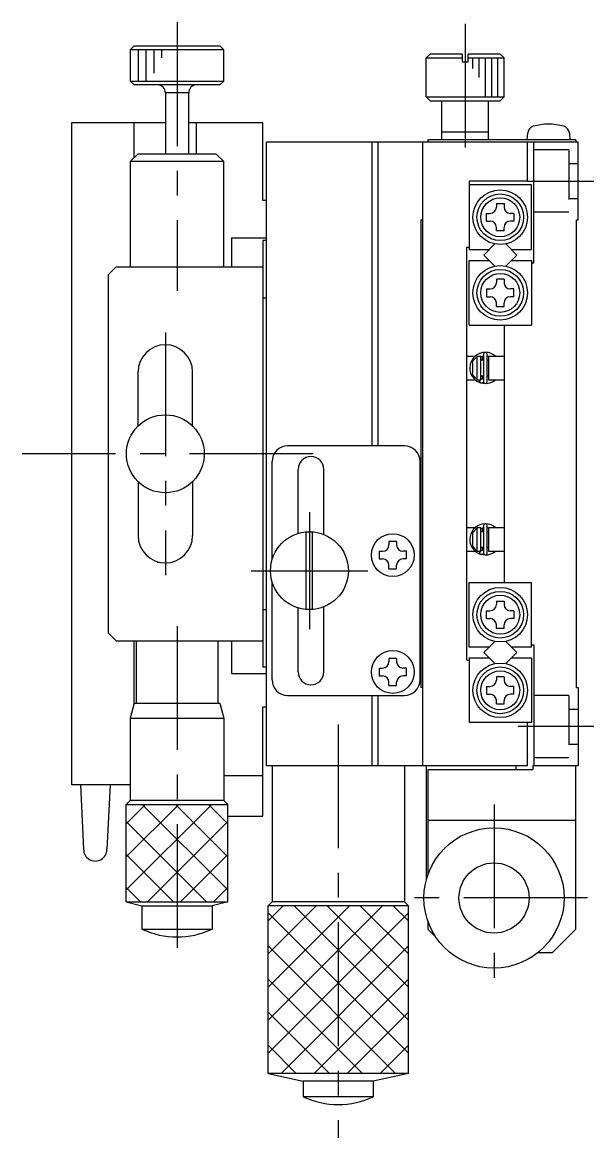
# Model space of a CAD drawing. Extents: x -2 to 405, y -8 to 353.
# Drawn here: x 331.5 to 404.9, y 105.1 to 248.3 of the extents above; entities that cross this region are included whole.
import ezdxf

# ---------------------------------------------------------------- set-up
doc = ezdxf.new("R2010")
doc.units = 0
doc.header["$LTSCALE"] = 0.5
doc.linetypes.add('CENTER', pattern=[50.8, 31.75, -6.35, 6.35, -6.35])
doc.linetypes.add('DASHED', pattern=[19.05, 12.7, -6.35])
for name, color, linetype in [('MSM_CENTER', 1, 'CENTER'), ('MSM_CONTINUOUS', 7, 'CONTINUOUS'), ('MSM_DASHED', 4, 'DASHED'), ('MSM_NARROW', 5, 'CONTINUOUS')]:
    doc.layers.add(name, color=color, linetype=linetype)

msp = doc.modelspace()

# ---------------------------------------------------------------- linework, layer by layer
at = {"layer": 'MSM_CENTER'}
for p, q in [((351.365148, 248.270753), (351.365148, 213.80615)), ((388.365159, 248.071054), (388.365159, 230.8088)), ((396.365159, 227.903055), (404.865156, 227.903054)), ((349.865148, 208.477453), (349.865148, 177.328654)), ((368.850944, 192.903055), (331.496678, 192.903055)), ((368.365153, 185.403051), (368.365156, 170.403057)), ((360.865158, 177.903054), (375.865152, 177.903054)), ((351.365148, 170.789986), (351.365148, 127.217578)), ((372.065155, 158.185062), (372.065155, 105.144854)), ((404.865156, 157.903054), (395.165156, 157.903054)), ((392.065158, 147.903053), (392.065158, 123.903053)), ((404.065158, 135.903053), (380.065158, 135.903053))]:
    msp.add_line(p, q, dxfattribs=at)
at = {"layer": 'MSM_CONTINUOUS'}
for p, q in [((345.865148, 245.233056), (345.365148, 244.733056)), ((345.865148, 245.233056), (356.865148, 245.233056)), ((357.365148, 244.733056), (356.865148, 245.233056)), ((357.365148, 244.733056), (345.365148, 244.733056)), ((345.365148, 244.733056), (345.365148, 240.733056)), ((357.365148, 240.733056), (357.365148, 244.733056)), ((383.365153, 243.703049), (387.965148, 243.703049)), ((383.865156, 244.203052), (383.365156, 243.703053)), ((383.365156, 238.703053), (383.365156, 243.703053)), ((387.965148, 244.203052), (383.865156, 244.203052)), ((387.965151, 244.203049), (387.965151, 243.203053)), ((388.765148, 243.703049), (393.365152, 243.703049)), ((392.865152, 244.203052), (388.765151, 244.203052)), ((388.765151, 243.203053), (388.765151, 244.203049)), ((393.365156, 243.703053), (392.865156, 244.203052)), ((393.365156, 238.703053), (393.365156, 243.703053)), ((387.965151, 243.203053), (388.765151, 243.203053)), ((345.365148, 240.733056), (357.365148, 240.733056)), ((345.365148, 240.733056), (345.865148, 240.233056)), ((356.865148, 240.233056), (357.365148, 240.733056)), ((356.865148, 240.233056), (345.865148, 240.233056)), ((352.865153, 239.233056), (349.865143, 239.233056)), ((349.865148, 239.233056), (349.865148, 231.403056)), ((352.865148, 231.403056), (352.865148, 239.233056)), ((383.365156, 238.703053), (393.365156, 238.703053)), ((383.365156, 238.703053), (383.865156, 238.203053)), ((383.865156, 238.203053), (392.865156, 238.203053)), ((385.365156, 233.203056), (385.365156, 238.203053)), ((391.365159, 233.203056), (391.365159, 238.203053)), ((392.865156, 238.203053), (393.365156, 238.703053)), ((337.865155, 150.40306), (337.865155, 235.403064)), ((337.865155, 235.403058), (349.865148, 235.403058)), ((345.865154, 230.903061), (345.865154, 235.403058)), ((352.865148, 235.403058), (362.365154, 235.403058)), ((353.86516, 231.403055), (353.86516, 235.403058)), ((362.365154, 225.403061), (362.365154, 235.403058)), ((385.365156, 234.203056), (391.365159, 234.203056)), ((396.315156, 233.203056), (396.389281, 234.050305)), ((401.741031, 234.050305), (401.815156, 233.203056)), ((362.865154, 152.903054), (362.865154, 232.903056)), ((402.865158, 232.903056), (362.865154, 232.903056)), ((376.365156, 232.903056), (376.365156, 193.903056)), ((377.165156, 232.903056), (377.165156, 193.903056)), ((382.865156, 232.903056), (382.865156, 152.903054)), ((383.565156, 233.203056), (383.565156, 232.903056)), ((402.565156, 233.203056), (383.565156, 233.203056)), ((396.365159, 227.903056), (396.365159, 232.903056)), ((397.165156, 217.403054), (397.165156, 232.903054)), ((402.565156, 233.203056), (402.565156, 232.903056)), ((402.865156, 222.903054), (402.865156, 232.903054)), ((346.365148, 231.403056), (345.365148, 230.403056)), ((346.365148, 231.403056), (356.365148, 231.403056)), ((357.365148, 230.403056), (356.365148, 231.403056)), ((357.365148, 230.403056), (345.365148, 230.403056)), ((345.365148, 230.403056), (345.365148, 216.903056)), ((357.365148, 216.903056), (357.365148, 230.403056)), ((396.365159, 227.903055), (388.865156, 227.903056)), ((388.865156, 227.903056), (388.865156, 219.103054)), ((396.865156, 227.403054), (388.865156, 227.403054)), ((396.865156, 219.103054), (396.865156, 227.403054)), ((362.865154, 225.403061), (362.365154, 225.403061)), ((392.365156, 225.003053), (393.365157, 225.003053)), ((392.365156, 225.003053), (392.365156, 224.553054)), ((393.365157, 225.003053), (393.365157, 224.553054)), ((391.115157, 222.753053), (391.115157, 223.753054)), ((391.115157, 223.753054), (391.565156, 223.753054)), ((394.615156, 223.753054), (394.165156, 223.753054)), ((394.615156, 223.753054), (394.615156, 222.753053)), ((382.665156, 222.903056), (382.865156, 222.903056)), ((382.665156, 222.903056), (382.665156, 162.903054)), ((391.115157, 222.753053), (391.565156, 222.753053)), ((392.365156, 221.503054), (392.365156, 221.953054)), ((393.365157, 221.503054), (393.365157, 221.953054)), ((394.615156, 222.753053), (394.165156, 222.753053)), ((402.665156, 222.903054), (402.865156, 222.903054)), ((402.665156, 162.903054), (402.665156, 222.903054)), ((358.365155, 220.62688), (358.365155, 216.903056)), ((358.365155, 220.62688), (362.865154, 220.62688)), ((393.365157, 221.503054), (392.365156, 221.503054)), ((362.865154, 220.289198), (362.365154, 220.289198)), ((362.365154, 220.289198), (362.365154, 165.516923)), ((388.565158, 219.403054), (388.865156, 219.403054)), ((388.565158, 166.403054), (388.565158, 219.403054)), ((388.865156, 219.103054), (391.443837, 219.103054)), ((392.164655, 219.823871), (390.743836, 218.403054)), ((394.986476, 218.403054), (393.565658, 219.823872)), ((394.286476, 219.103054), (396.865156, 219.103054)), ((388.865156, 217.703054), (391.443837, 217.703054)), ((388.865156, 209.403054), (388.865156, 217.703054)), ((390.743836, 218.403054), (392.164655, 216.982236)), ((393.565658, 216.982236), (394.986476, 218.403054)), ((394.286476, 217.703054), (396.865156, 217.703054)), ((396.865156, 217.703054), (396.865156, 209.403054)), ((342.565155, 215.903056), (343.565155, 216.903056)), ((343.565155, 216.903056), (362.365154, 216.903056)), ((396.865156, 217.403054), (397.165156, 217.403054)), ((342.565155, 169.903056), (342.565155, 215.903056)), ((393.365157, 215.303054), (392.365156, 215.303054)), ((392.365156, 215.303054), (392.365156, 214.853054)), ((393.365157, 215.303054), (393.365157, 214.853054)), ((391.115157, 214.053055), (391.115157, 213.053054)), ((391.115157, 214.053055), (391.565156, 214.053055)), ((394.615156, 214.053055), (394.165156, 214.053055)), ((394.615156, 213.053054), (394.615156, 214.053055)), ((362.365154, 212.903061), (362.865154, 212.903061)), ((391.115157, 213.053054), (391.565156, 213.053054)), ((392.365156, 211.803055), (392.365156, 212.253054)), ((393.365157, 211.803055), (393.365157, 212.253054)), ((394.615156, 213.053054), (394.165156, 213.053054)), ((392.365156, 211.803055), (393.365157, 211.803055)), ((388.865156, 209.403054), (396.865156, 209.403054)), ((393.365156, 209.403054), (393.365156, 176.403054)), ((389.614735, 205.403054), (388.565156, 205.403054)), ((389.365156, 204.819569), (389.865156, 205.348738)), ((389.365156, 202.986539), (389.365156, 204.819569)), ((390.365156, 205.403054), (389.865156, 205.403054)), ((389.865156, 205.403054), (389.865156, 202.403054)), ((390.177947, 205.762113), (390.147872, 205.749144)), ((390.171501, 205.75842), (390.168789, 205.758226)), ((390.231174, 205.782796), (390.177647, 205.762708)), ((390.365008, 205.353638), (390.729267, 205.453901)), ((390.365152, 205.353019), (390.365584, 205.353175)), ((390.365156, 202.403054), (390.365156, 205.403054)), ((390.729296, 204.903054), (390.365156, 204.903054)), ((390.365584, 205.353175), (390.37852, 205.357475)), ((390.37852, 205.357475), (390.391659, 205.361117)), ((390.391659, 205.361117), (390.40497, 205.364091)), ((390.40497, 205.364091), (390.418418, 205.366388)), ((390.418418, 205.366388), (390.431968, 205.368001)), ((390.431968, 205.368001), (390.445584, 205.368927)), ((390.445584, 205.368927), (390.459233, 205.369161)), ((390.459233, 205.369161), (390.472877, 205.368703)), ((390.472877, 205.368703), (390.486481, 205.367554)), ((390.486481, 205.367554), (390.500011, 205.365718)), ((390.500011, 205.365718), (390.513429, 205.363198)), ((390.513429, 205.363198), (390.526703, 205.360004)), ((390.526703, 205.360004), (390.539797, 205.356142)), ((390.539797, 205.356142), (390.552678, 205.351624)), ((390.552678, 205.351624), (390.565312, 205.346464)), ((390.565156, 204.903054), (390.565156, 205.346891)), ((390.565312, 205.346464), (390.577668, 205.340674)), ((390.577668, 205.340674), (390.589715, 205.334272)), ((390.589715, 205.334272), (390.601422, 205.327274)), ((390.601422, 205.327274), (390.61276, 205.319701)), ((390.61276, 205.319701), (390.623702, 205.311571)), ((390.623702, 205.311571), (390.634222, 205.302908)), ((390.634222, 205.302908), (390.644292, 205.293734)), ((390.644292, 205.293734), (390.653891, 205.284073)), ((390.653891, 205.284073), (390.662995, 205.27395)), ((390.662995, 205.27395), (390.671583, 205.263391)), ((390.671583, 205.263391), (390.679636, 205.252424)), ((390.679636, 205.252424), (390.687134, 205.241076)), ((390.687134, 205.241076), (390.694062, 205.229376)), ((390.694062, 205.229376), (390.700403, 205.217352)), ((390.700403, 205.217352), (390.706143, 205.205034)), ((390.706143, 205.205034), (390.711271, 205.192453)), ((390.711271, 205.192453), (390.715774, 205.179639)), ((390.715774, 205.179639), (390.719643, 205.166623)), ((390.719643, 205.166623), (390.72287, 205.153435)), ((390.72287, 205.153435), (390.725448, 205.140109)), ((390.725448, 205.140109), (390.727371, 205.126675)), ((390.727371, 205.126675), (390.728636, 205.113165)), ((390.728636, 205.113165), (390.72924, 205.099612)), ((390.72924, 205.099612), (390.729296, 205.094106)), ((390.729296, 205.694663), (390.729296, 202.144663)), ((391.179296, 202.144663), (391.179296, 205.694663)), ((391.365156, 204.903054), (391.179296, 204.903054)), ((391.179346, 205.453579), (391.404369, 205.403421)), ((391.365156, 205.403054), (391.365156, 202.403054)), ((393.365156, 205.403054), (391.365156, 205.403054)), ((346.365155, 196.473779), (346.365155, 203.403054)), ((353.365155, 196.473765), (353.365155, 203.403054)), ((388.565156, 202.403054), (389.652488, 202.403054)), ((389.865156, 202.457371), (389.365156, 202.986539)), ((389.865156, 202.403054), (390.365156, 202.403054)), ((390.135692, 202.095596), (390.176098, 202.078001)), ((390.168646, 202.081096), (390.247881, 202.326974)), ((390.175798, 202.091833), (390.175271, 202.08608)), ((390.175271, 202.08608), (390.17534, 202.081643)), ((390.17534, 202.081643), (390.176124, 202.078275)), ((390.176918, 202.098863), (390.175798, 202.091833)), ((390.176034, 202.077843), (390.221497, 202.059501)), ((390.176124, 202.078275), (390.177647, 202.076617)), ((390.178624, 202.107123), (390.176918, 202.098863)), ((390.177647, 202.076617), (390.209292, 202.064157)), ((390.180904, 202.116559), (390.178624, 202.107123)), ((390.183743, 202.127109), (390.180904, 202.116559)), ((390.187123, 202.138701), (390.183743, 202.127109)), ((390.19102, 202.151259), (390.187123, 202.138701)), ((390.195409, 202.164699), (390.19102, 202.151259)), ((390.200261, 202.178932), (390.195409, 202.164699)), ((390.205543, 202.193863), (390.200261, 202.178932)), ((390.21122, 202.209394), (390.205543, 202.193863)), ((390.209292, 202.064157), (390.24329, 202.052642)), ((390.217255, 202.22542), (390.21122, 202.209394)), ((390.223608, 202.241835), (390.217255, 202.22542)), ((390.221497, 202.059501), (390.928448, 201.92071)), ((390.230235, 202.258531), (390.223608, 202.241835)), ((390.237094, 202.275396), (390.230235, 202.258531)), ((390.244138, 202.292317), (390.237094, 202.275396)), ((390.24329, 202.052642), (390.277815, 202.042838)), ((390.251321, 202.309183), (390.244138, 202.292317)), ((390.247881, 202.326974), (390.283766, 202.403084)), ((390.258595, 202.325882), (390.251321, 202.309183)), ((390.265911, 202.342302), (390.258595, 202.325882)), ((390.273221, 202.358334), (390.265911, 202.342302)), ((390.280477, 202.373871), (390.273221, 202.358334)), ((390.277815, 202.042838), (390.312779, 202.034767)), ((390.28763, 202.388811), (390.280477, 202.373871)), ((390.294632, 202.403054), (390.28763, 202.388811)), ((390.312779, 202.034767), (390.348098, 202.028451)), ((390.351116, 202.491123), (390.329281, 202.500536)), ((390.348098, 202.028451), (390.383684, 202.023905)), ((390.372107, 202.483891), (390.365128, 202.486315)), ((390.365156, 202.903054), (390.729296, 202.903054)), ((390.385169, 202.479918), (390.372107, 202.483891)), ((390.383684, 202.023905), (390.419449, 202.021138)), ((390.398416, 202.476611), (390.385169, 202.479918)), ((390.411813, 202.473978), (390.398416, 202.476611)), ((390.425326, 202.472028), (390.411813, 202.473978)), ((390.419449, 202.021138), (390.455307, 202.020158)), ((390.438919, 202.470765), (390.425326, 202.472028)), ((390.452558, 202.470193), (390.438919, 202.470765)), ((390.466206, 202.470312), (390.452558, 202.470193)), ((390.455307, 202.020158), (390.491168, 202.020966)), ((390.479828, 202.471123), (390.466206, 202.470312)), ((390.493388, 202.472622), (390.479828, 202.471123)), ((390.491168, 202.020966), (390.526944, 202.023562)), ((390.506852, 202.474804), (390.493388, 202.472622)), ((390.520184, 202.477664), (390.506852, 202.474804)), ((390.533351, 202.481193), (390.520184, 202.477664)), ((390.526944, 202.023562), (390.562549, 202.027938)), ((390.546319, 202.48538), (390.533351, 202.481193)), ((390.559056, 202.490213), (390.546319, 202.48538)), ((390.571528, 202.495679), (390.559056, 202.490213)), ((390.562549, 202.027938), (390.597894, 202.034083)), ((390.565156, 202.492433), (390.565156, 202.903054)), ((390.583706, 202.501763), (390.571528, 202.495679)), ((390.595559, 202.508447), (390.583706, 202.501763)), ((390.607059, 202.515714), (390.595559, 202.508447)), ((390.597894, 202.034083), (390.632892, 202.041983)), ((390.618178, 202.523543), (390.607059, 202.515714)), ((390.628888, 202.531915), (390.618178, 202.523543)), ((390.639165, 202.540807), (390.628888, 202.531915)), ((390.632892, 202.041983), (390.667459, 202.051619)), ((390.648985, 202.550195), (390.639165, 202.540807)), ((390.658324, 202.560056), (390.648985, 202.550195)), ((390.667162, 202.570365), (390.658324, 202.560056)), ((390.675477, 202.581095), (390.667162, 202.570365)), ((390.667459, 202.051619), (390.701508, 202.062967)), ((390.683251, 202.59222), (390.675477, 202.581095)), ((390.690466, 202.603712), (390.683251, 202.59222)), ((390.697106, 202.615544), (390.690466, 202.603712)), ((390.703156, 202.627686), (390.697106, 202.615544)), ((390.701508, 202.062967), (390.734956, 202.075999)), ((390.708603, 202.640108), (390.703156, 202.627686)), ((390.713435, 202.652782), (390.708603, 202.640108)), ((390.71764, 202.665676), (390.713435, 202.652782)), ((390.72121, 202.67876), (390.71764, 202.665676)), ((390.724136, 202.692003), (390.72121, 202.67876)), ((390.726412, 202.705374), (390.724136, 202.692003)), ((390.728033, 202.71884), (390.726412, 202.705374)), ((390.728995, 202.732371), (390.728033, 202.71884)), ((390.729296, 202.745219), (390.728995, 202.732371)), ((390.734956, 202.075999), (390.739497, 202.077918)), ((391.179296, 202.903054), (391.365156, 202.903054)), ((391.365156, 202.403054), (393.365156, 202.403054)), ((380.565156, 193.903056), (365.565156, 193.903056)), ((363.565156, 179.303046), (363.565156, 191.903056)), ((382.565156, 163.903056), (382.565156, 191.903056)), ((366.915156, 182.688184), (366.915156, 190.903056)), ((370.215156, 182.548209), (370.215156, 190.903056)), ((346.365155, 189.332328), (346.365155, 182.403054)), ((353.365155, 189.332342), (353.365155, 182.403054)), ((389.614735, 183.403054), (388.565156, 183.403054)), ((389.365156, 182.819569), (389.865156, 183.348738)), ((390.365156, 183.403054), (389.865156, 183.403054)), ((389.865156, 183.403054), (389.865156, 180.403054)), ((390.177947, 183.762113), (390.147872, 183.749144)), ((390.171501, 183.75842), (390.168789, 183.758226)), ((390.231174, 183.782796), (390.177647, 183.762708)), ((390.365008, 183.353638), (390.729267, 183.453901)), ((390.365152, 183.353019), (390.365584, 183.353175)), ((390.365156, 180.403054), (390.365156, 183.403054)), ((390.365584, 183.353175), (390.37852, 183.357475)), ((390.37852, 183.357475), (390.391659, 183.361117)), ((390.391659, 183.361117), (390.40497, 183.364091)), ((390.40497, 183.364091), (390.418418, 183.366388)), ((390.418418, 183.366388), (390.431968, 183.368001)), ((390.431968, 183.368001), (390.445584, 183.368927)), ((390.445584, 183.368927), (390.459233, 183.369161)), ((390.459233, 183.369161), (390.472877, 183.368703)), ((390.472877, 183.368703), (390.486481, 183.367554)), ((390.486481, 183.367554), (390.500011, 183.365718)), ((390.500011, 183.365718), (390.513429, 183.363198)), ((390.513429, 183.363198), (390.526703, 183.360004)), ((390.526703, 183.360004), (390.539797, 183.356142)), ((390.539797, 183.356142), (390.552678, 183.351624)), ((390.552678, 183.351624), (390.565312, 183.346464)), ((390.565156, 182.903054), (390.565156, 183.346891)), ((390.565312, 183.346464), (390.577668, 183.340674)), ((390.577668, 183.340674), (390.589715, 183.334272)), ((390.589715, 183.334272), (390.601422, 183.327274)), ((390.601422, 183.327274), (390.61276, 183.319701)), ((390.61276, 183.319701), (390.623702, 183.311571)), ((390.623702, 183.311571), (390.634222, 183.302908)), ((390.634222, 183.302908), (390.644292, 183.293734)), ((390.644292, 183.293734), (390.653891, 183.284073)), ((390.653891, 183.284073), (390.662995, 183.27395)), ((390.662995, 183.27395), (390.671583, 183.263391)), ((390.671583, 183.263391), (390.679636, 183.252424)), ((390.679636, 183.252424), (390.687134, 183.241076)), ((390.687134, 183.241076), (390.694062, 183.229376)), ((390.694062, 183.229376), (390.700403, 183.217352)), ((390.700403, 183.217352), (390.706143, 183.205034)), ((390.706143, 183.205034), (390.711271, 183.192453)), ((390.729296, 183.694663), (390.729296, 180.144663)), ((391.179296, 180.144663), (391.179296, 183.694663)), ((391.179346, 183.453579), (391.404369, 183.403421)), ((391.365156, 183.403054), (391.365156, 180.403054)), ((393.365156, 183.403054), (391.365156, 183.403054)), ((367.965153, 172.919082), (367.965153, 182.887026)), ((368.76515, 172.919082), (368.76515, 182.887026)), ((389.365156, 180.986539), (389.365156, 182.819569)), ((390.729296, 182.903054), (390.365156, 182.903054)), ((390.711271, 183.192453), (390.715774, 183.179639)), ((390.715774, 183.179639), (390.719643, 183.166623)), ((390.719643, 183.166623), (390.72287, 183.153435)), ((390.72287, 183.153435), (390.725448, 183.140109)), ((390.725448, 183.140109), (390.727371, 183.126675)), ((390.727371, 183.126675), (390.728636, 183.113165)), ((390.728636, 183.113165), (390.72924, 183.099612)), ((390.72924, 183.099612), (390.729296, 183.094106)), ((391.365156, 182.903054), (391.179296, 182.903054)), ((377.315157, 180.403056), (377.315157, 179.403056)), ((377.315157, 180.403056), (377.765156, 180.403056)), ((379.565156, 181.653056), (378.565156, 181.653056)), ((378.565156, 181.653056), (378.565156, 181.203057)), ((379.565156, 181.653056), (379.565156, 181.203057)), ((380.815156, 180.403056), (380.365157, 180.403056)), ((380.815156, 179.403056), (380.815156, 180.403056)), ((388.565156, 180.403054), (389.652488, 180.403054)), ((389.865156, 180.457371), (389.365156, 180.986539)), ((389.865156, 180.403054), (390.365156, 180.403054)), ((390.247881, 180.326974), (390.283766, 180.403084)), ((390.265911, 180.342302), (390.258595, 180.325882)), ((390.273221, 180.358334), (390.265911, 180.342302)), ((390.280477, 180.373871), (390.273221, 180.358334)), ((390.28763, 180.388811), (390.280477, 180.373871)), ((390.294632, 180.403054), (390.28763, 180.388811)), ((390.351116, 180.491123), (390.329281, 180.500536)), ((390.372107, 180.483891), (390.365128, 180.486315)), ((390.365156, 180.903054), (390.729296, 180.903054)), ((390.385169, 180.479918), (390.372107, 180.483891)), ((390.398416, 180.476611), (390.385169, 180.479918)), ((390.411813, 180.473978), (390.398416, 180.476611)), ((390.425326, 180.472028), (390.411813, 180.473978)), ((390.438919, 180.470765), (390.425326, 180.472028)), ((390.452558, 180.470193), (390.438919, 180.470765)), ((390.466206, 180.470312), (390.452558, 180.470193)), ((390.479828, 180.471123), (390.466206, 180.470312)), ((390.493388, 180.472622), (390.479828, 180.471123)), ((390.506852, 180.474804), (390.493388, 180.472622)), ((390.520184, 180.477664), (390.506852, 180.474804)), ((390.533351, 180.481193), (390.520184, 180.477664)), ((390.546319, 180.48538), (390.533351, 180.481193)), ((390.559056, 180.490213), (390.546319, 180.48538)), ((390.571528, 180.495679), (390.559056, 180.490213)), ((390.565156, 180.492433), (390.565156, 180.903054)), ((390.583706, 180.501763), (390.571528, 180.495679)), ((390.595559, 180.508447), (390.583706, 180.501763)), ((390.607059, 180.515714), (390.595559, 180.508447)), ((390.618178, 180.523543), (390.607059, 180.515714)), ((390.628888, 180.531915), (390.618178, 180.523543)), ((390.639165, 180.540807), (390.628888, 180.531915)), ((390.648985, 180.550195), (390.639165, 180.540807)), ((390.658324, 180.560056), (390.648985, 180.550195)), ((390.667162, 180.570365), (390.658324, 180.560056)), ((390.675477, 180.581095), (390.667162, 180.570365)), ((390.683251, 180.59222), (390.675477, 180.581095)), ((390.690466, 180.603712), (390.683251, 180.59222)), ((390.697106, 180.615544), (390.690466, 180.603712)), ((390.703156, 180.627686), (390.697106, 180.615544)), ((390.708603, 180.640108), (390.703156, 180.627686)), ((390.713435, 180.652782), (390.708603, 180.640108)), ((390.71764, 180.665676), (390.713435, 180.652782)), ((390.72121, 180.67876), (390.71764, 180.665676)), ((390.724136, 180.692003), (390.72121, 180.67876)), ((390.726412, 180.705374), (390.724136, 180.692003)), ((390.728033, 180.71884), (390.726412, 180.705374)), ((390.728995, 180.732371), (390.728033, 180.71884)), ((390.729296, 180.745219), (390.728995, 180.732371)), ((391.179296, 180.903054), (391.365156, 180.903054)), ((391.365156, 180.403054), (393.365156, 180.403054)), ((348.865148, 179.048952), (348.865148, 178.903055)), ((377.315157, 179.403056), (377.765156, 179.403056)), ((380.815156, 179.403056), (380.365157, 179.403056)), ((390.135692, 180.095596), (390.176098, 180.078001)), ((390.168646, 180.081096), (390.247881, 180.326974)), ((390.175798, 180.091833), (390.175271, 180.08608)), ((390.175271, 180.08608), (390.17534, 180.081643)), ((390.17534, 180.081643), (390.176124, 180.078275)), ((390.176918, 180.098863), (390.175798, 180.091833)), ((390.176034, 180.077843), (390.221497, 180.059501)), ((390.176124, 180.078275), (390.177647, 180.076617)), ((390.178624, 180.107123), (390.176918, 180.098863)), ((390.177647, 180.076617), (390.209292, 180.064157)), ((390.180904, 180.116559), (390.178624, 180.107123)), ((390.183743, 180.127109), (390.180904, 180.116559)), ((390.187123, 180.138701), (390.183743, 180.127109)), ((390.19102, 180.151259), (390.187123, 180.138701)), ((390.195409, 180.164699), (390.19102, 180.151259)), ((390.200261, 180.178932), (390.195409, 180.164699)), ((390.205543, 180.193863), (390.200261, 180.178932)), ((390.21122, 180.209394), (390.205543, 180.193863)), ((390.209292, 180.064157), (390.24329, 180.052642)), ((390.217255, 180.22542), (390.21122, 180.209394)), ((390.223608, 180.241835), (390.217255, 180.22542)), ((390.221497, 180.059501), (390.928448, 179.92071)), ((390.230235, 180.258531), (390.223608, 180.241835)), ((390.237094, 180.275396), (390.230235, 180.258531)), ((390.244138, 180.292317), (390.237094, 180.275396)), ((390.24329, 180.052642), (390.277815, 180.042838)), ((390.251321, 180.309183), (390.244138, 180.292317)), ((390.258595, 180.325882), (390.251321, 180.309183)), ((390.277815, 180.042838), (390.312779, 180.034767)), ((390.312779, 180.034767), (390.348098, 180.028451)), ((390.348098, 180.028451), (390.383684, 180.023905)), ((390.383684, 180.023905), (390.419449, 180.021138)), ((390.419449, 180.021138), (390.455307, 180.020158)), ((390.455307, 180.020158), (390.491168, 180.020966)), ((390.491168, 180.020966), (390.526944, 180.023562)), ((390.526944, 180.023562), (390.562549, 180.027938)), ((390.562549, 180.027938), (390.597894, 180.034083)), ((390.597894, 180.034083), (390.632892, 180.041983)), ((390.632892, 180.041983), (390.667459, 180.051619)), ((390.667459, 180.051619), (390.701508, 180.062967)), ((390.701508, 180.062967), (390.734956, 180.075999)), ((390.734956, 180.075999), (390.739497, 180.077918)), ((378.565156, 178.153056), (378.565156, 178.603056)), ((378.565156, 178.153056), (379.565156, 178.153056)), ((379.565156, 178.153056), (379.565156, 178.603056)), ((363.565156, 163.903056), (363.565156, 176.503062)), ((388.865156, 168.103054), (388.865156, 176.403054)), ((388.865156, 176.403054), (396.865156, 176.403054)), ((396.865156, 168.103054), (396.865156, 176.403054)), ((370.215156, 164.903056), (370.215156, 173.257899)), ((392.365156, 174.003053), (393.365157, 174.003053)), ((392.365156, 174.003053), (392.365156, 173.553054)), ((393.365157, 174.003053), (393.365157, 173.553054)), ((362.365154, 172.903067), (362.865154, 172.903067)), ((366.915156, 164.903056), (366.915156, 173.117923)), ((391.115157, 171.753053), (391.115157, 172.753054)), ((391.115157, 172.753054), (391.565156, 172.753054)), ((391.115157, 171.753053), (391.565156, 171.753053)), ((394.615156, 172.753054), (394.165156, 172.753054)), ((394.615156, 171.753053), (394.165156, 171.753053)), ((394.615156, 172.753054), (394.615156, 171.753053)), ((392.365156, 170.503054), (392.365156, 170.953054)), ((393.365157, 170.503054), (392.365156, 170.503054)), ((393.365157, 170.503054), (393.365157, 170.953054)), ((343.565155, 168.903056), (342.565155, 169.903056)), ((343.565155, 168.903056), (362.365154, 168.903056)), ((345.865154, 160.903074), (345.865154, 168.903056)), ((346.115149, 168.903056), (346.115149, 160.903056)), ((356.615148, 168.903056), (356.615148, 160.903056)), ((358.365155, 168.903056), (358.365155, 164.689435)), ((391.443837, 168.103054), (388.865156, 168.103054)), ((390.743836, 167.403054), (392.164655, 168.823871)), ((393.565658, 168.823872), (394.986476, 167.403054)), ((396.865156, 168.103054), (394.286476, 168.103054)), ((396.865156, 168.403054), (397.165156, 168.403054)), ((397.165156, 168.403054), (397.165156, 152.903054)), ((379.565156, 166.653056), (378.565156, 166.653056)), ((378.565156, 166.653056), (378.565156, 166.203057)), ((379.565156, 166.653056), (379.565156, 166.203057)), ((388.565158, 166.403054), (388.865156, 166.403054)), ((388.865156, 166.703054), (391.443837, 166.703054)), ((388.865156, 166.703054), (388.865156, 158.403054)), ((392.164655, 165.982236), (390.743836, 167.403054)), ((394.986476, 167.403054), (393.565658, 165.982236)), ((394.286476, 166.703054), (396.865156, 166.703054)), ((396.865156, 166.703054), (396.865156, 158.403054)), ((358.365155, 164.689435), (362.865154, 164.689435)), ((362.865154, 165.516929), (362.365154, 165.516929)), ((377.315157, 165.403056), (377.315157, 164.403056)), ((377.315157, 165.403056), (377.765156, 165.403056)), ((380.815156, 165.403056), (380.365157, 165.403056)), ((380.815156, 164.403056), (380.815156, 165.403056)), ((377.315157, 164.403056), (377.765156, 164.403056)), ((378.565156, 163.153056), (378.565156, 163.603056)), ((379.565156, 163.153056), (379.565156, 163.603056)), ((380.815156, 164.403056), (380.365157, 164.403056)), ((393.365157, 164.303054), (392.365156, 164.303054)), ((392.365156, 164.303054), (392.365156, 163.853054)), ((393.365157, 164.303054), (393.365157, 163.853054)), ((365.565156, 161.903056), (380.565156, 161.903056)), ((376.365156, 161.903056), (376.365156, 152.903054)), ((377.165156, 161.903056), (377.165156, 152.903054)), ((378.565156, 163.153056), (379.565156, 163.153056)), ((382.865156, 162.903054), (382.665156, 162.903054)), ((391.115157, 163.053055), (391.115157, 162.053054)), ((391.115157, 163.053055), (391.565156, 163.053055)), ((391.115157, 162.053054), (391.565156, 162.053054)), ((394.615156, 163.053055), (394.165156, 163.053055)), ((394.615156, 162.053054), (394.165156, 162.053054)), ((394.615156, 162.053054), (394.615156, 163.053055)), ((402.665156, 162.903054), (402.865156, 162.903054)), ((402.865156, 162.903054), (402.865156, 152.903054)), ((345.865149, 160.903056), (345.347511, 158.971205)), ((345.865149, 160.903056), (356.865148, 160.903056)), ((356.865148, 160.903056), (357.382786, 158.971205)), ((362.865154, 160.403067), (362.365154, 160.403067)), ((362.365156, 146.403076), (362.365154, 160.403067)), ((392.365156, 160.803055), (392.365156, 161.253054)), ((392.365156, 160.803055), (393.365157, 160.803055)), ((393.365157, 160.803055), (393.365157, 161.253054)), ((345.347511, 158.971205), (357.34751, 158.971205)), ((345.347511, 158.971205), (345.347511, 148.403057)), ((357.382786, 158.971205), (357.382786, 148.403057)), ((396.865156, 158.403054), (388.865156, 158.403054)), ((396.365155, 152.903054), (396.365155, 158.403054)), ((362.865154, 152.903054), (396.365155, 152.903054)), ((363.565155, 152.903054), (363.565155, 135.403054)), ((380.565154, 152.903054), (380.565154, 135.403054)), ((383.365155, 152.903054), (383.365155, 138.207385)), ((383.565159, 152.403053), (383.565159, 138.861095)), ((383.565159, 152.403053), (397.065158, 152.403053)), ((394.865155, 152.903054), (394.865155, 152.403053)), ((397.065158, 152.903054), (402.865156, 152.903054)), ((397.065158, 152.903054), (397.065158, 152.403053)), ((402.565158, 131.903054), (402.565158, 152.903054)), ((345.365154, 150.40306), (337.865155, 150.40306)), ((338.96924, 150.40306), (339.365162, 142.149848)), ((342.761076, 150.40306), (342.365154, 142.149848)), ((362.365156, 151.59629), (357.365147, 151.59629)), ((344.847511, 147.903057), (345.347511, 148.403057)), ((344.847511, 147.903057), (357.882786, 147.903057)), ((344.847511, 135.403057), (344.847511, 147.903057)), ((357.382786, 148.403057), (345.347511, 148.403057)), ((357.882786, 147.903057), (357.382786, 148.403057)), ((357.882786, 135.403057), (357.882786, 147.903057)), ((357.865147, 146.403076), (362.365156, 146.403076)), ((383.565159, 145.903053), (402.565158, 145.903053)), ((344.847511, 135.403057), (357.882786, 135.403057)), ((344.847511, 135.403057), (346.865149, 134.903057)), ((346.865149, 134.903057), (346.865149, 131.903058)), ((346.865149, 134.903057), (355.865148, 134.903057)), ((357.882786, 135.403057), (355.865148, 134.903057)), ((355.865148, 134.903057), (355.865148, 131.903058)), ((363.565156, 135.403054), (363.065156, 134.903054)), ((363.065156, 113.403054), (363.065156, 134.903054)), ((381.065155, 134.903054), (363.065156, 134.903054)), ((380.565154, 135.403054), (363.565155, 135.403054)), ((380.565155, 135.403054), (381.065155, 134.903054)), ((381.065155, 113.403054), (381.065155, 134.903054)), ((346.865149, 131.903058), (355.865146, 131.903058)), ((383.565159, 132.94501), (383.565159, 131.903054)), ((383.565159, 131.903054), (384.616197, 130.852016)), ((399.565158, 128.903054), (402.565158, 131.903054)), ((397.722014, 128.903054), (399.565158, 128.903054)), ((363.065156, 113.403054), (367.565156, 112.403054)), ((381.065155, 113.403054), (363.065156, 113.403054)), ((381.065155, 113.403054), (376.565155, 112.403054)), ((376.565155, 112.403054), (367.565156, 112.403054)), ((367.565156, 112.403054), (367.565156, 110.403054)), ((376.565155, 112.403054), (376.565155, 110.403054)), ((376.565155, 110.403054), (367.565156, 110.403054))]:
    msp.add_line(p, q, dxfattribs=at)
for centre, radius in [((392.865156, 223.253054), 3.499999), ((392.865156, 223.253054), 3.000001), ((392.865156, 223.253054), 2.5), ((392.865156, 213.553054), 3.499999), ((392.865156, 213.553054), 3.000001), ((392.865156, 213.553054), 2.5), ((349.865148, 192.903054), 5.000003), ((368.365155, 177.903054), 4.999997), ((379.065156, 179.903056), 2.75), ((392.865156, 172.253054), 3.499999), ((392.865156, 172.253054), 3.000001), ((392.865156, 172.253054), 2.5), ((379.065156, 164.903056), 2.75), ((392.865156, 162.553054), 3.499999), ((392.865156, 162.553054), 3.000001), ((392.865156, 162.553054), 2.5), ((392.065158, 135.903053), 9), ((392.065158, 135.903053), 4.5)]:
    msp.add_circle(centre, radius, dxfattribs=at)
for centre, radius, start, end in [((348.865148, 239.233056), 1, 0, 90), ((353.865148, 239.233056), 1, 90, 180), ((397.385475, 233.963149), 1, 106.257028, 175), ((399.065156, 228.203056), 7, 73.742972, 106.257028), ((400.744837, 233.963149), 1, 5, 73.742972), ((391.565156, 224.553054), 0.799999, 270, 0), ((394.165156, 224.553054), 0.799999, 180, 270), ((391.565156, 221.953054), 0.799999, 0, 90), ((394.165156, 221.953054), 0.799999, 90, 180), ((391.565156, 214.853054), 0.799999, 270, 0), ((394.165156, 214.853054), 0.799999, 180, 270), ((391.565156, 212.253054), 0.799999, 0, 90), ((394.165156, 212.253054), 0.799999, 90, 180), ((349.865155, 203.403054), 3.5, 0, 180), ((390.954656, 203.919502), 1.999327, 90.741807, 247.135723), ((390.954296, 205.694663), 0.225, 0, 180), ((390.955628, 203.923612), 1.995137, 47.867527, 89.351237), ((390.954296, 202.144663), 0.225, 180, 0), ((390.952632, 203.924302), 2.003836, 270.662863, 310.593187), ((365.565156, 191.903056), 2, 90, 180), ((380.565156, 191.903056), 2, 0, 90), ((368.565156, 190.903056), 1.65, 0, 180), ((390.954656, 181.919502), 1.999327, 90.741807, 247.135723), ((390.954296, 183.694663), 0.225, 0, 180), ((390.955628, 181.923612), 1.995137, 47.867527, 89.351237), ((349.865155, 182.403054), 3.5, 180, 0), ((377.765156, 181.203057), 0.800001, 270, 0), ((380.365157, 181.203057), 0.800001, 180, 270), ((390.952632, 181.924302), 2.003836, 270.662863, 310.593187), ((377.765156, 178.603056), 0.800001, 0, 90), ((380.365157, 178.603056), 0.800001, 90, 180), ((390.954296, 180.144663), 0.225, 180, 0), ((391.565156, 173.553054), 0.799999, 270, 0), ((394.165156, 173.553054), 0.799999, 180, 270), ((391.565156, 170.953054), 0.799999, 0, 90), ((394.165156, 170.953054), 0.799999, 90, 180), ((377.765156, 166.203057), 0.800001, 270, 0), ((380.365157, 166.203057), 0.800001, 180, 270), ((368.565156, 164.903056), 1.65, 180, 0), ((365.565156, 163.903056), 2, 180, 270), ((377.765156, 163.603056), 0.800001, 0, 90), ((380.365157, 163.603056), 0.800001, 90, 180), ((380.565156, 163.903056), 2, 270, 0), ((391.565156, 163.853054), 0.799999, 270, 0), ((394.165156, 163.853054), 0.799999, 180, 270), ((391.565156, 161.253054), 0.799999, 0, 90), ((394.165156, 161.253054), 0.799999, 90, 180), ((340.865158, 142.149848), 1.499997, 179.99994, 0.00006), ((351.365148, 141.528023), 10.624969, 244.942309, 295.057691), ((372.065155, 120.028054), 10.625, 244.942385, 295.057615)]:
    msp.add_arc(centre, radius, start, end, dxfattribs=at)
at = {"layer": 'MSM_DASHED'}
for p, q in [((401.665156, 231.903054), (397.165156, 231.903054)), ((401.665156, 231.903054), (401.665156, 223.903054)), ((401.665156, 230.153054), (402.865156, 230.153054)), ((401.665156, 225.653054), (402.865156, 225.653054)), ((401.665156, 223.903054), (397.165156, 223.903054)), ((401.665156, 161.903054), (397.165156, 161.903054)), ((401.665156, 161.903054), (401.665156, 153.903054)), ((401.665156, 160.153054), (402.865156, 160.153054)), ((401.665156, 155.653054), (402.865156, 155.653054)), ((401.665156, 153.903054), (397.165156, 153.903054))]:
    msp.add_line(p, q, dxfattribs=at)
at = {"layer": 'MSM_NARROW'}
for p, q in [((346.365148, 244.733056), (346.365148, 240.733056)), ((347.365148, 244.733056), (347.365148, 240.733056)), ((348.365148, 244.733056), (348.365148, 241.733056)), ((349.365148, 244.733056), (349.365148, 243.733056)), ((389.365162, 242.329608), (389.365162, 243.703049)), ((390.165162, 241.204042), (390.165162, 243.703049)), ((390.965162, 238.703049), (390.965162, 243.703049)), ((391.765162, 238.703049), (391.765162, 243.703049)), ((392.565162, 238.703049), (392.565162, 243.703049)), ((347.335712, 147.903057), (344.847511, 145.414856)), ((351.578353, 147.903057), (344.847511, 141.172215)), ((355.820993, 147.903057), (344.847511, 136.929575)), ((357.882786, 136.929574), (346.909303, 147.903057)), ((357.882786, 141.172214), (351.151944, 147.903057)), ((357.882786, 145.414855), (355.394584, 147.903057)), ((355.166662, 135.403057), (344.847511, 145.722208)), ((357.882786, 145.722209), (347.563634, 135.403057)), ((350.924022, 135.403057), (344.847511, 141.479567)), ((357.882786, 141.479568), (351.806275, 135.403057)), ((346.681381, 135.403057), (344.847511, 137.236927)), ((357.882786, 137.236928), (356.048915, 135.403057)), ((363.065156, 120.234006), (377.734204, 134.903054)), ((363.065156, 124.476647), (373.491563, 134.903054)), ((363.065156, 128.719288), (369.248922, 134.903054)), ((363.065156, 132.961928), (365.006282, 134.903054)), ((366.396107, 134.903054), (381.065155, 120.234005)), ((370.638747, 134.903054), (381.065155, 124.476646)), ((374.881388, 134.903054), (381.065155, 128.719287)), ((379.124029, 134.903054), (381.065155, 132.961927)), ((363.065156, 115.991365), (381.065155, 133.991364)), ((363.065156, 133.991363), (381.065155, 115.991364)), ((363.065156, 129.748723), (379.410825, 113.403054)), ((364.719485, 113.403054), (381.065155, 129.748724)), ((363.065156, 125.506082), (375.168184, 113.403054)), ((368.962126, 113.403054), (381.065155, 125.506083)), ((363.065156, 121.263441), (370.925544, 113.403054)), ((373.204766, 113.403054), (381.065155, 121.263442)), ((363.065156, 117.020801), (366.682903, 113.403054)), ((377.447407, 113.403054), (381.065155, 117.020802))]:
    msp.add_line(p, q, dxfattribs=at)

doc.saveas('drawing.dxf')
